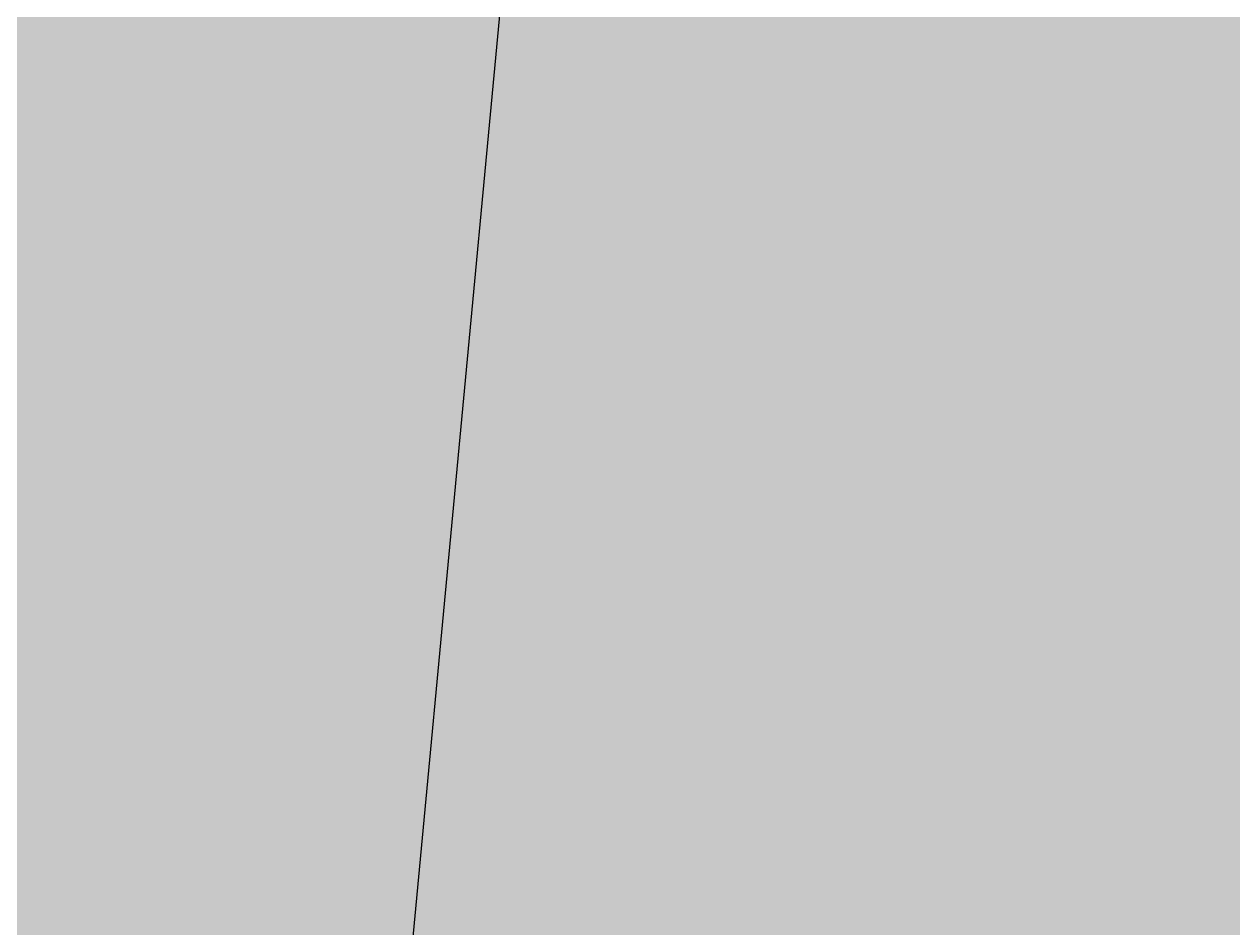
# Model space of a CAD drawing. Extents: x 327443 to 331974, y 6141950 to 6143778.
# Drawn here: x 329912.4851 to 329912.5395, y 6142672.528 to 6142672.5688 of the extents above; entities that cross this region are included whole.
import ezdxf

# ---------------------------------------------------------------- set-up
doc = ezdxf.new("R2010")
doc.units = 0
doc.header["$LTSCALE"] = 5
doc.linetypes.add('foc-TOPO-ephemeral', pattern=[6.25, 3.125, -0.625, 0.625, -0.625, 0.625, -0.625])
doc.layers.add('P-BUFFER-H 30m', color=51, linetype='Continuous')
doc.layers.add('T-DRAW', color=48, linetype='foc-TOPO-ephemeral')
doc.styles.add('foc-LtypeFont', font='ARIALN.TTF', dxfattribs={"height": 7.35})
doc.linetypes.add('foc-TOPO-flowdirection-NOLINE', pattern='A,0,[">",foc-LtypeFont,S=0.3,R=0,X=0,Y=-0.945],-20,[">",foc-LtypeFont,S=0.3,R=0,X=0,Y=-0.945],0', length=20)

msp = doc.modelspace()

# ---------------------------------------------------------------- hatches: boundary and pattern name
at = {"layer": 'P-BUFFER-H 30m'}
h = msp.add_hatch(color=256, dxfattribs=at)
h.dxf.hatch_style = 1
edge = h.paths.add_edge_path()
edge.add_line((329824.350713, 6142785.984796), (329846.296406, 6142772.156767))
edge.add_line((329846.296406, 6142772.156767), (330173.096271, 6142626.772638))
edge.add_line((330173.096271, 6142626.772638), (330458.627956, 6142615.862709))
edge.add_arc((330457.48269, 6142585.889116), 29.995465, -2.1881598, 87.8118402, ccw=False)
edge.add_line((330487.456283, 6142584.74385), (330486.692772, 6142564.761455))
edge.add_arc((330456.719179, 6142565.906721), 29.995465, 267.8118402, 357.8118402, ccw=False)
edge.add_line((330455.573913, 6142535.933128), (330160.424578, 6142547.210539))
edge.add_arc((330161.569844, 6142577.184132), 29.995465, 246.017055, 267.8118402, ccw=False)
edge.add_line((330149.377747, 6142549.778281), (329810.497129, 6142700.5368))
edge.add_arc((329822.689226, 6142727.942651), 29.995465, 237.7848807, 246.0170551, ccw=False)
edge.add_line((329806.698658, 6142702.564912), (329793.879025, 6142710.642591))
edge.add_line((329793.879025, 6142710.642591), (329661.545364, 6142710.899092))
edge.add_arc((329661.603504, 6142740.8945), 29.995465, 183.2644225, 269.8889444, ccw=False)
edge.add_line((329631.656711, 6142739.186435), (329630.516022, 6142759.18566))
edge.add_arc((329660.462815, 6142760.893725), 29.995465, 89.8889444, 183.2644225, ccw=False)
edge.add_line((329660.520955, 6142790.889134), (329808.418284, 6142790.602466))
edge.add_arc((329808.360145, 6142760.607058), 29.995465, 57.7848808, 89.8889444, ccw=False)

# ---------------------------------------------------------------- linework, layer by layer
at = {"layer": 'T-DRAW', "linetype": 'foc-TOPO-flowdirection-NOLINE', "flags": 128}
msp.add_lwpolyline([(329929.267203, 6142705.270163), (329927.542045, 6142703.000397), (329925.411525, 6142702.469834), (329924.133216, 6142698.484064), (329924.611642, 6142696.39149), (329921.522366, 6142691.603405), (329920.423541, 6142688.560865), (329918.174464, 6142687.499733), (329916.887161, 6142684.630324), (329916.861622, 6142683.52142), (329913.95667, 6142677.80033), (329912.625074, 6142673.831726), (329912.5, 6142672.5), (329874.463215, 6142584.935783)], dxfattribs=at)
at = {"layer": 'T-DRAW', "flags": 128}
msp.add_lwpolyline([(329929.267203, 6142705.270163), (329927.542045, 6142703.000397), (329925.411525, 6142702.469834), (329924.133216, 6142698.484064), (329924.611642, 6142696.39149), (329921.522366, 6142691.603405), (329920.423541, 6142688.560865), (329918.174464, 6142687.499733), (329916.887161, 6142684.630324), (329916.861622, 6142683.52142), (329913.95667, 6142677.80033), (329912.625074, 6142673.831726), (329912.5, 6142672.5)], dxfattribs=at)

doc.saveas('drawing.dxf')
